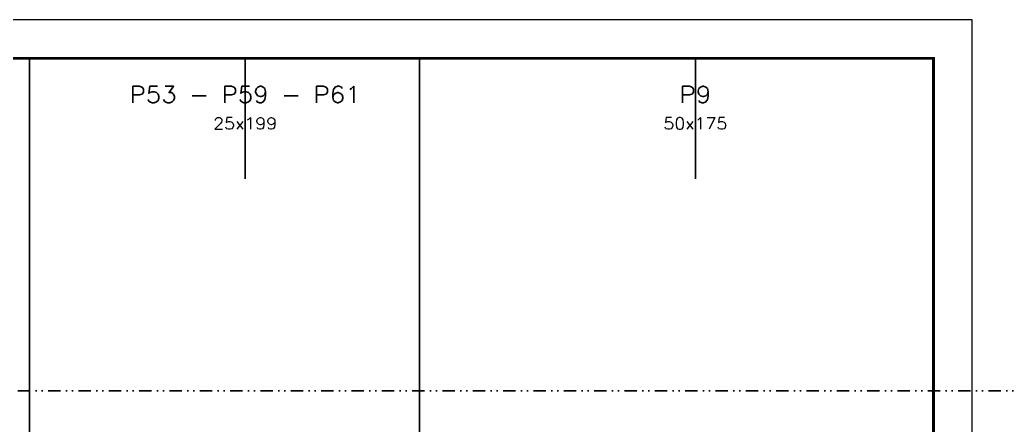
# Model space of a CAD drawing. Header units: millimetres. Extents: x 13777 to 27878, y -21631 to 6985.
# Drawn here: x 14911 to 15936, y -8367 to -7947 of the extents above; entities that cross this region are included whole.
import ezdxf
from ezdxf.enums import TextEntityAlignment as Align

# ---------------------------------------------------------------- set-up
doc = ezdxf.new("R2010")
doc.units = ezdxf.units.MM
for name, pattern in [('DASHED', [0.75, 0.5, -0.25]), ('DIVIDE2', [0.625, 0.25, -0.125, 0, -0.125, 0, -0.125]), ('HIDDEN', [0.375, 0.25, -0.125])]:
    doc.linetypes.add(name, pattern=pattern)
for name, color, linetype, lineweight in [('Folhas', 255, 'Continuous', 9), ('SARRAFO DE PRESSAO', 251, 'DASHED', 9), ('Texto Seção', 7, 'Continuous', 15)]:
    doc.layers.add(name, color=color, linetype=linetype, lineweight=lineweight)
for name, color, linetype in [('Nível', 160, 'Continuous'), ('Texto de Titulo', 7, 'Continuous'), ('Texto Nível', 251, 'Continuous'), ('Texto Qtd Sarr', 242, 'Continuous')]:
    doc.layers.add(name, color=color, linetype=linetype)
doc.styles.add('ROMANS', font='romans.shx')

# ---------------------------------------------------------------- blocks, each defined once
blk = doc.blocks.new('9999999999')
at = {"layer": 'Folhas'}
blk.add_lwpolyline([(98139, 34190.2), (99624, 34190.2), (99624, 35240.2), (98139, 35240.2)], close=True, dxfattribs=at)
at = {"layer": 'Folhas', "color": 30, "const_width": 3}
blk.add_lwpolyline([(98214, 34230.2), (99584, 34230.2), (99584, 35200.2), (98214, 35200.2)], close=True, dxfattribs=at)
blk = doc.blocks.new('titulo1')
at = {"layer": 'Defpoints', "color": 252, "linetype": 'HIDDEN', "ltscale": 2}
blk.add_line((0, 0), (0, 125), dxfattribs=at)
at = {"layer": 'Defpoints', "style": 'ROMANS', "oblique": 15}
blk.add_attdef('FOLHA', text='', height=10, dxfattribs=at).set_placement((0, 15.6), align=Align.MIDDLE_CENTER)
at = {"layer": 'Texto Qtd Sarr', "color": 3, "style": 'ROMANS', "oblique": 15}
for tag, height, p in [('TITULO', 17, (0, 71.4)), ('SEÇÃO', 12, (0, 41.5))]:
    blk.add_attdef(tag, text='', height=height, dxfattribs=at).set_placement(p, align=Align.MIDDLE_CENTER)

msp = doc.modelspace()

# ---------------------------------------------------------------- linework, layer by layer
at = {"layer": 'Nível', "color": 4, "linetype": 'DIVIDE2', "ltscale": 50}
msp.add_line((13777.11, -8331.47), (21531.15, -8331.47), dxfattribs=at)
at = {"layer": 'Texto Nível'}
for p, q in [((14921.21, -7986.75), (14921.21, -8757.51)), ((15325.59, -7986.75), (15325.59, -8757.51))]:
    msp.add_line(p, q, dxfattribs=at)

# ---------------------------------------------------------------- block references
at = {"layer": 'SARRAFO DE PRESSAO', "color": 6, "linetype": 'ByBlock'}
msp.add_blockref('9999999999', (-83725.51, -43186.95), dxfattribs=at)
at = {"layer": 'Texto Seção'}
ref = msp.add_blockref('titulo1', (15144.85, -8111.75), dxfattribs=at)
ref.add_attrib('TITULO', 'P53 - P59 - P61', dxfattribs={"layer": 'Texto de Titulo', "color": 7, "height": 17, "style": 'ROMANS', "width": 1.1}).set_placement((15144.85, -8024.25), align=Align.MIDDLE_CENTER)
ref.add_attrib('SEÇÃO', '25x199', dxfattribs={"layer": 'Texto de Titulo', "color": 7, "height": 12, "style": 'ROMANS', "width": 1.1}).set_placement((15144.85, -8054.25), align=Align.MIDDLE_CENTER)
ref = msp.add_blockref('titulo1', (15611.66, -8111.75), dxfattribs=at)
ref.add_attrib('TITULO', 'P9', dxfattribs={"layer": 'Texto de Titulo', "color": 7, "height": 17, "style": 'ROMANS', "width": 1.1}).set_placement((15611.66, -8024.25), align=Align.MIDDLE_CENTER)
ref.add_attrib('SEÇÃO', '50x175', dxfattribs={"layer": 'Texto de Titulo', "color": 7, "height": 12, "style": 'ROMANS', "width": 1.1}).set_placement((15611.66, -8054.25), align=Align.MIDDLE_CENTER)

doc.saveas('drawing.dxf')
